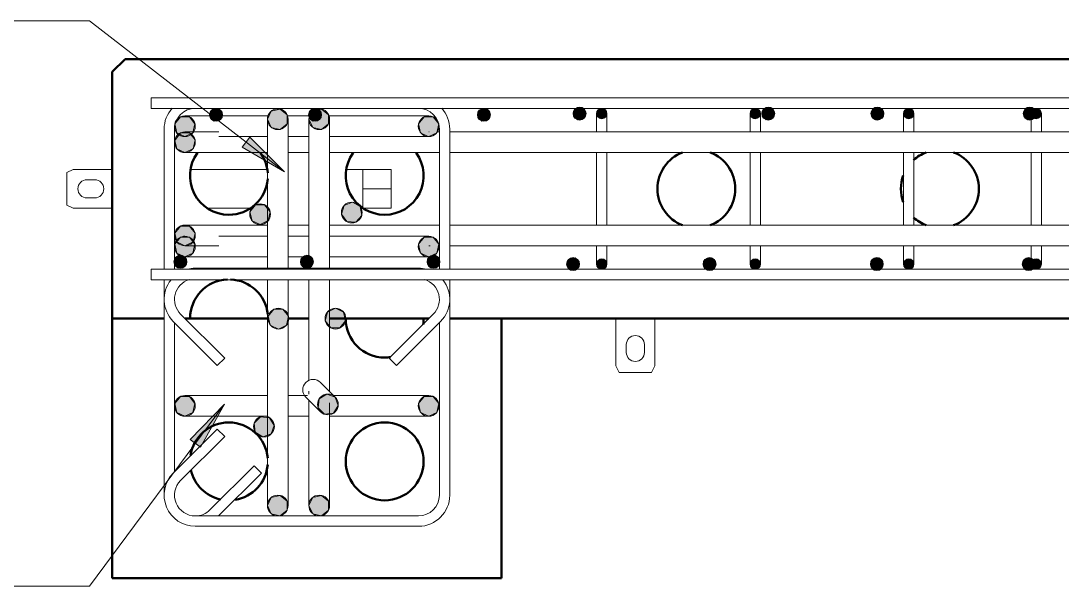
# Model space of a CAD drawing. Header units: millimetres. Extents: x 18954 to 39483, y -1618 to 21231.
# Drawn here: x 31190 to 31992, y 20058 to 20494 of the extents above; entities that cross this region are included whole.
import ezdxf

# ---------------------------------------------------------------- set-up
doc = ezdxf.new("R2010")
doc.units = ezdxf.units.MM
for name, color, linetype, lineweight in [('A-GENM', 13, 'Continuous', 18), ('A-WALL', 113, 'Continuous', 25), ('S-RBAR', 171, 'Continuous', 18), ('S-RBAR-IDEN', 171, 'Continuous', 9)]:
    doc.layers.add(name, color=color, linetype=linetype, lineweight=lineweight)

# ---------------------------------------------------------------- blocks, each defined once
blk = doc.blocks.new('RR spread anchor face based - RR-SA-0_7-110-2888042-Elevation Top 3')
at = {"layer": 'A-GENM'}
for p, q in [((-6075.8, 20264.57), (-6075.8, 20228.07)), ((-6045.8, 20228.07), (-6045.8, 20264.57)), ((-6067.8, 20238.57), (-6067.8, 20244.57)), ((-6053.8, 20244.57), (-6053.8, 20238.57)), ((-6075.8, 20228.07), (-6073.3, 20223.07)), ((-6073.3, 20223.07), (-6048.3, 20223.07)), ((-6048.3, 20223.07), (-6045.8, 20228.07))]:
    blk.add_line(p, q, dxfattribs=at)
for centre, start, end in [((-6060.8, 20244.57), 0, 180), ((-6060.8, 20238.57), 180, 0)]:
    blk.add_arc(centre, 7, start, end, dxfattribs=at)
blk = doc.blocks.new('RR spread anchor face based - RR-SA-2_5-250-1726823-Elevation Top 3')
at = {"layer": 'A-GENM'}
for p, q in [((-6493.8, 20379.57), (-6498.8, 20377.07)), ((-6498.8, 20377.07), (-6498.8, 20352.07)), ((-6463.8, 20379.57), (-6493.8, 20379.57)), ((-6344.77, 20379.57), (-6403.09, 20379.57)), ((-6270.8, 20379.57), (-6283.09, 20379.57)), ((-6270.8, 20379.57), (-6248.8, 20379.57)), ((-6270.8, 20364.57), (-6270.8, 20379.57)), ((-6270.8, 20364.6), (-6270.8, 20379.57)), ((-6248.8, 20379.57), (-6248.8, 20364.57)), ((-6483.3, 20371.57), (-6477.3, 20371.57)), ((-6270.8, 20349.97), (-6270.8, 20364.57)), ((-6248.8, 20364.57), (-6270.8, 20364.57)), ((-6270.8, 20349.97), (-6270.8, 20364.53)), ((-6248.8, 20364.57), (-6248.8, 20349.57)), ((-6498.8, 20352.07), (-6493.8, 20349.57)), ((-6477.3, 20357.57), (-6483.3, 20357.57)), ((-6493.8, 20349.57), (-6463.8, 20349.57)), ((-6390.02, 20349.57), (-6357.84, 20349.57)), ((-6248.8, 20349.57), (-6270.02, 20349.57))]:
    blk.add_line(p, q, dxfattribs=at)
for centre, start, end in [((-6483.3, 20364.57), 90, 270), ((-6477.3, 20364.57), 270, 90)]:
    blk.add_arc(centre, 7, start, end, dxfattribs=at)

msp = doc.modelspace()

# ---------------------------------------------------------------- hatches: boundary and pattern name
at = {"layer": 'S-RBAR'}
h = msp.add_hatch(color=256, dxfattribs=at)
edge = h.paths.add_edge_path()
edge.add_arc((31340.0031, 20421.5695), 5, 0, 360)
for points in [[(31338.45802, 20416.81422), (31344.04819, 20418.63057), (31344.04819, 20424.50842), (31338.45802, 20426.32478), (31335.0031, 20421.5695)], [(31389.28327, 20410.3806), (31394.71085, 20414.70896), (31394.71085, 20421.6511), (31389.28327, 20425.97945), (31382.51518, 20424.43468), (31379.5031, 20418.18003), (31382.51518, 20411.92538)], [(31414.71704, 20416.81422), (31420.30721, 20418.63057), (31420.30721, 20424.50842), (31414.71704, 20426.32478), (31411.26212, 20421.5695)], [(31421.2489, 20410.3806), (31426.67649, 20414.70896), (31426.67649, 20421.6511), (31421.2489, 20425.97945), (31414.48082, 20424.43468), (31411.46873, 20418.18003), (31414.48082, 20411.92538)], [(31544.76145, 20416.81422), (31550.35162, 20418.63057), (31550.35162, 20424.50842), (31544.76145, 20426.32478), (31541.30654, 20421.5695)], [(31618.45802, 20417.81422), (31624.04819, 20419.63057), (31624.04819, 20425.50842), (31618.45802, 20427.32478), (31615.0031, 20422.5695)], [(31635.86614, 20418.76527), (31640.33827, 20420.21836), (31640.33827, 20424.92064), (31635.86614, 20426.37372), (31633.1022, 20422.5695)], [(31754.09175, 20418.76527), (31758.56389, 20420.21836), (31758.56389, 20424.92064), (31754.09175, 20426.37372), (31751.32782, 20422.5695)], [(31763.81057, 20417.81422), (31769.40074, 20419.63057), (31769.40074, 20425.50842), (31763.81057, 20427.32478), (31760.35566, 20422.5695)], [(31847.94852, 20417.81422), (31853.53869, 20419.63057), (31853.53869, 20425.50842), (31847.94852, 20427.32478), (31844.4936, 20422.5695)], [(31872.31737, 20418.76527), (31876.78951, 20420.21836), (31876.78951, 20424.92064), (31872.31737, 20426.37372), (31869.55344, 20422.5695)], [(31965.19377, 20417.81422), (31970.78394, 20419.63057), (31970.78394, 20425.50842), (31965.19377, 20427.32478), (31961.73885, 20422.5695)], [(31970.54299, 20418.76527), (31975.01512, 20420.21836), (31975.01512, 20424.92064), (31970.54299, 20426.37372), (31967.77906, 20422.5695)], [(31315.96237, 20404.7502), (31322.21702, 20407.76229), (31323.76179, 20414.53037), (31319.43344, 20419.95796), (31312.4913, 20419.95796), (31308.16295, 20414.53037), (31309.70772, 20407.76229)], [(31503.78909, 20404.7502), (31510.04374, 20407.76229), (31511.58851, 20414.53037), (31507.26016, 20419.95796), (31500.31802, 20419.95796), (31495.98966, 20414.53037), (31497.53443, 20407.76229), (31503.36737, 20404.95329)], [(31316.0031, 20392.45099), (31322.25775, 20395.46307), (31323.80253, 20402.23116), (31319.47417, 20407.65874), (31312.53203, 20407.65874), (31308.28495, 20401.87508), (31309.74845, 20395.46307)], [(31373.99856, 20337.01169), (31380.23051, 20340.07047), (31381.72461, 20346.84992), (31377.35578, 20352.24498), (31370.41384, 20352.19305), (31366.1262, 20346.73325), (31367.72156, 20339.9769)], [(31447.58714, 20338.90224), (31452.23234, 20344.06125), (31451.09509, 20350.90961), (31445.03177, 20354.29035), (31438.60818, 20351.65771), (31436.66141, 20344.99413), (31440.65743, 20339.3174)], [(31316.0031, 20320.6695), (31322.25775, 20323.68158), (31323.80253, 20330.44967), (31319.47417, 20335.87725), (31312.53203, 20335.87725), (31308.20368, 20330.44967), (31309.74845, 20323.68158)], [(31315.96237, 20312.04446), (31322.21702, 20315.05654), (31323.76179, 20321.82462), (31319.43344, 20327.25221), (31312.4913, 20327.25221), (31308.16295, 20321.82462), (31309.70772, 20315.05654)], [(31503.78909, 20312.04446), (31510.04374, 20315.05654), (31511.58851, 20321.82462), (31507.26016, 20327.25221), (31500.31802, 20327.25221), (31495.98966, 20321.82462), (31497.53443, 20315.05654)], [(31314.04819, 20303.61518), (31317.5031, 20308.37047), (31314.04819, 20313.12575), (31308.45802, 20311.30939), (31308.45802, 20305.43154), (31309.21931, 20305.18418)], [(31411.54819, 20303.61518), (31415.0031, 20308.37047), (31411.54819, 20313.12575), (31405.95802, 20311.30939), (31405.95802, 20305.43154)], [(31509.04819, 20303.61518), (31512.5031, 20308.37047), (31509.04819, 20313.12575), (31503.45802, 20311.30939), (31503.45802, 20305.43154)], [(31616.54819, 20301.81422), (31620.0031, 20306.5695), (31616.54819, 20311.32478), (31610.95802, 20309.50842), (31610.95802, 20303.63057)], [(31721.67874, 20301.81422), (31725.13365, 20306.5695), (31721.67874, 20311.32478), (31716.08857, 20309.50842), (31716.08857, 20303.63057)], [(31850.55929, 20301.81422), (31854.0142, 20306.5695), (31850.55929, 20311.32478), (31844.96912, 20309.50842), (31844.96912, 20303.63057)], [(31967.56484, 20301.81422), (31971.01975, 20306.5695), (31967.56484, 20311.32478), (31961.97467, 20309.50842), (31961.97467, 20303.63057)], [(31635.86614, 20302.76527), (31640.33827, 20304.21836), (31640.33827, 20308.92064), (31635.86614, 20310.37372), (31633.1022, 20306.5695)], [(31754.09175, 20302.76527), (31758.56389, 20304.21836), (31758.56389, 20308.92064), (31754.09175, 20310.37372), (31751.32782, 20306.5695)], [(31872.31737, 20302.76527), (31876.78951, 20304.21836), (31876.78951, 20308.92064), (31872.31737, 20310.37372), (31869.55344, 20306.5695)], [(31970.54299, 20302.76527), (31975.01512, 20304.21836), (31975.01512, 20308.92064), (31970.54299, 20310.37372), (31967.77906, 20306.5695)], [(31388.03718, 20256.5695), (31394.29183, 20259.58158), (31395.8366, 20266.34967), (31391.50825, 20271.77725), (31384.56611, 20271.77725), (31380.23776, 20266.34967), (31381.78253, 20259.58158)], [(31428.49796, 20257.36175), (31435.44009, 20257.36175), (31439.76845, 20262.78933), (31438.22368, 20269.55742), (31431.96903, 20272.5695), (31425.71437, 20269.55742), (31424.1696, 20262.78933)], [(31315.96237, 20189.33871), (31322.21702, 20192.35079), (31323.76179, 20199.11888), (31319.43344, 20204.54646), (31312.4913, 20204.54646), (31308.16295, 20199.11888), (31309.70772, 20192.35079)], [(31423.49313, 20190.88617), (31430.39162, 20191.66345), (31434.08506, 20197.54152), (31431.79222, 20204.09409), (31425.23965, 20206.38694), (31419.36157, 20202.6935), (31418.58429, 20195.79501)], [(31503.78909, 20189.33871), (31510.04374, 20192.35079), (31511.58851, 20199.11888), (31507.26016, 20204.54646), (31500.31802, 20204.54646), (31495.98966, 20199.11888), (31497.53443, 20192.35079)], [(31376.00154, 20173.51395), (31382.55411, 20175.8068), (31384.84695, 20182.35937), (31381.15351, 20188.23745), (31374.25502, 20189.01472), (31369.34619, 20184.10588), (31370.12346, 20177.2074)], [(31389.28327, 20112.75862), (31394.71085, 20117.08697), (31394.71085, 20124.02911), (31389.28327, 20128.35747), (31382.51518, 20126.81269), (31379.5031, 20120.55804), (31382.51518, 20114.30339)], [(31421.2489, 20112.75862), (31426.67649, 20117.08697), (31426.67649, 20124.02911), (31421.2489, 20128.35747), (31414.48082, 20126.81269), (31411.46873, 20120.55804), (31414.48082, 20114.30339)]]:
    msp.add_hatch(color=256, dxfattribs=at).paths.add_polyline_path(points)
h = msp.add_hatch(color=256, dxfattribs=at)
edge = h.paths.add_edge_path()
edge.add_arc((31387.5031, 20418.18003), 8, 0, 360)
h = msp.add_hatch(color=256, dxfattribs=at)
edge = h.paths.add_edge_path()
edge.add_arc((31416.26212, 20421.5695), 5, 0, 360)
h = msp.add_hatch(color=256, dxfattribs=at)
edge = h.paths.add_edge_path()
edge.add_arc((31419.46873, 20418.18003), 8, 0, 360)
h = msp.add_hatch(color=256, dxfattribs=at)
edge = h.paths.add_edge_path()
edge.add_arc((31546.30654, 20421.5695), 5, 0, 360)
h = msp.add_hatch(color=256, dxfattribs=at)
edge = h.paths.add_edge_path()
edge.add_arc((31620.0031, 20422.5695), 5, 0, 360)
h = msp.add_hatch(color=256, dxfattribs=at)
edge = h.paths.add_edge_path()
edge.add_arc((31637.1022, 20422.5695), 4, 0, 360)
h = msp.add_hatch(color=256, dxfattribs=at)
edge = h.paths.add_edge_path()
edge.add_arc((31755.32782, 20422.5695), 4, 0, 360)
h = msp.add_hatch(color=256, dxfattribs=at)
edge = h.paths.add_edge_path()
edge.add_arc((31765.35566, 20422.5695), 5, 0, 360)
h = msp.add_hatch(color=256, dxfattribs=at)
edge = h.paths.add_edge_path()
edge.add_arc((31849.4936, 20422.5695), 5, 0, 360)
h = msp.add_hatch(color=256, dxfattribs=at)
edge = h.paths.add_edge_path()
edge.add_arc((31873.55344, 20422.5695), 4, 0, 360)
h = msp.add_hatch(color=256, dxfattribs=at)
edge = h.paths.add_edge_path()
edge.add_arc((31966.73885, 20422.5695), 5, 0, 360)
h = msp.add_hatch(color=256, dxfattribs=at)
edge = h.paths.add_edge_path()
edge.add_arc((31971.77906, 20422.5695), 4, 0, 360)
h = msp.add_hatch(color=256, dxfattribs=at)
edge = h.paths.add_edge_path()
edge.add_arc((31315.96237, 20412.7502), 8, 0, 360)
h = msp.add_hatch(color=256, dxfattribs=at)
edge = h.paths.add_edge_path()
edge.add_arc((31503.78909, 20412.7502), 8, 0, 360)
h = msp.add_hatch(color=256, dxfattribs=at)
edge = h.paths.add_edge_path()
edge.add_arc((31316.0031, 20400.45099), 8, 0, 360)
h = msp.add_hatch(color=256, dxfattribs=at)
edge = h.paths.add_edge_path()
edge.add_arc((31373.93872, 20345.01147), 8, 0, 360)
h = msp.add_hatch(color=256, dxfattribs=at)
edge = h.paths.add_edge_path()
edge.add_arc((31444.55334, 20346.30467), 8, 0, 360)
h = msp.add_hatch(color=256, dxfattribs=at)
edge = h.paths.add_edge_path()
edge.add_arc((31316.0031, 20328.6695), 8, 0, 360)
h = msp.add_hatch(color=256, dxfattribs=at)
edge = h.paths.add_edge_path()
edge.add_arc((31315.96237, 20320.04446), 8, 0, 360)
h = msp.add_hatch(color=256, dxfattribs=at)
edge = h.paths.add_edge_path()
edge.add_arc((31503.78909, 20320.04446), 8, 0, 360)
h = msp.add_hatch(color=256, dxfattribs=at)
edge = h.paths.add_edge_path()
edge.add_arc((31312.5031, 20308.37047), 5, 0, 360)
h = msp.add_hatch(color=256, dxfattribs=at)
edge = h.paths.add_edge_path()
edge.add_arc((31410.0031, 20308.37047), 5, 0, 360)
h = msp.add_hatch(color=256, dxfattribs=at)
edge = h.paths.add_edge_path()
edge.add_arc((31507.5031, 20308.37047), 5, 0, 360)
h = msp.add_hatch(color=256, dxfattribs=at)
edge = h.paths.add_edge_path()
edge.add_arc((31615.0031, 20306.5695), 5, 0, 360)
h = msp.add_hatch(color=256, dxfattribs=at)
edge = h.paths.add_edge_path()
edge.add_arc((31720.13365, 20306.5695), 5, 0, 360)
h = msp.add_hatch(color=256, dxfattribs=at)
edge = h.paths.add_edge_path()
edge.add_arc((31849.0142, 20306.5695), 5, 0, 360)
h = msp.add_hatch(color=256, dxfattribs=at)
edge = h.paths.add_edge_path()
edge.add_arc((31966.01975, 20306.5695), 5, 0, 360)
h = msp.add_hatch(color=256, dxfattribs=at)
edge = h.paths.add_edge_path()
edge.add_arc((31637.1022, 20306.5695), 4, 0, 360)
h = msp.add_hatch(color=256, dxfattribs=at)
edge = h.paths.add_edge_path()
edge.add_arc((31755.32782, 20306.5695), 4, 0, 360)
h = msp.add_hatch(color=256, dxfattribs=at)
edge = h.paths.add_edge_path()
edge.add_arc((31873.55344, 20306.5695), 4, 0, 360)
h = msp.add_hatch(color=256, dxfattribs=at)
edge = h.paths.add_edge_path()
edge.add_arc((31971.77906, 20306.5695), 4, 0, 360)
h = msp.add_hatch(color=256, dxfattribs=at)
edge = h.paths.add_edge_path()
edge.add_arc((31388.03718, 20264.5695), 8, 0, 360)
h = msp.add_hatch(color=256, dxfattribs=at)
edge = h.paths.add_edge_path()
edge.add_arc((31431.96903, 20264.5695), 8, 0, 360)
h = msp.add_hatch(color=256, dxfattribs=at)
edge = h.paths.add_edge_path()
edge.add_arc((31315.96237, 20197.33871), 8, 0, 360)
h = msp.add_hatch(color=256, dxfattribs=at)
edge = h.paths.add_edge_path()
edge.add_arc((31426.13536, 20198.43724), 8, 0, 360)
h = msp.add_hatch(color=256, dxfattribs=at)
edge = h.paths.add_edge_path()
edge.add_arc((31503.78909, 20197.33871), 8, 0, 360)
h = msp.add_hatch(color=256, dxfattribs=at)
edge = h.paths.add_edge_path()
edge.add_arc((31376.89726, 20181.46365), 8, 0, 360)
h = msp.add_hatch(color=256, dxfattribs=at)
edge = h.paths.add_edge_path()
edge.add_arc((31387.5031, 20120.55804), 8, 0, 360)
h = msp.add_hatch(color=256, dxfattribs=at)
edge = h.paths.add_edge_path()
edge.add_arc((31419.46873, 20120.55804), 8, 0, 360)
at = {"layer": 'S-RBAR-IDEN'}
for points in [[(31392.73544, 20377.59371), (31366.11912, 20404.4674), (31360.07063, 20396.6629)], [(31346.4282, 20198.62249), (31320.13422, 20171.43333), (31328.06724, 20165.55439)]]:
    msp.add_hatch(color=256, dxfattribs=at).paths.add_polyline_path(points)

# ---------------------------------------------------------------- linework, layer by layer
at = {"layer": 'A-WALL', "lineweight": 50}
for p, q in [((31270.00568, 20464.5695), (31260.0031, 20454.56692)), ((32725.00052, 20464.5695), (31270.00568, 20464.5695)), ((31260.0031, 20454.56692), (31260.0031, 20064.5695)), ((31260.0031, 20264.5695), (31300.0031, 20264.5695)), ((31379.5031, 20264.5695), (31316.17665, 20264.5695)), ((31395.5031, 20264.5695), (31411.46873, 20264.5695)), ((31503.82955, 20264.5695), (31427.46873, 20264.5695)), ((32235.0031, 20264.5695), (31520.0031, 20264.5695)), ((31560.0031, 20064.5695), (31560.0031, 20264.5695)), ((31260.0031, 20064.5695), (31560.0031, 20064.5695))]:
    msp.add_line(p, q, dxfattribs=at)
for centre, start, end in [((31349.8781, 20374.5695), 144, 270), ((31349.8781, 20374.5695), 4.59713905, 36), ((31469.8781, 20374.5695), 144, 270), ((31469.8781, 20374.5695), 270, 36), ((31710.0031, 20364.5695), 110.74656679, 249.33160681), ((31710.0031, 20364.5695), 290.66839319, 69.25343321), ((31897.5656, 20364.5695), 110.74656679, 132.45099101), ((31897.5656, 20364.5695), 290.66839319, 69.25343321), ((31349.8781, 20374.5695), 270, 355.40286095), ((31897.5656, 20364.5695), 159.80540818, 200.19459182), ((31897.5656, 20364.5695), 227.54900899, 249.33160681), ((31350.0031, 20264.757), 92.29856952, 180), ((31350.0031, 20264.757), 6.12951873, 87.70143048), ((31350.0031, 20264.757), 180, 180.35810095), ((31469.8781, 20264.5695), 180, 270), ((31469.8781, 20264.5695), 351.20903365, 0), ((31469.8781, 20264.5695), 270, 278.79096635), ((31349.8781, 20154.5695), 90, 171.19604572), ((31349.8781, 20154.5695), 4.59713905, 90), ((31469.8781, 20154.5695), 90, 270), ((31469.8781, 20154.5695), 270, 90), ((31349.8781, 20154.5695), 279.38071429, 355.40286095), ((31349.8781, 20154.5695), 192.56716894, 257.85187174)]:
    msp.add_arc(centre, 30, start, end, dxfattribs=at)
at = {"layer": 'S-RBAR'}
for p, q in [((31290.0031, 20434.5695), (32705.0031, 20434.5695)), ((31290.0031, 20426.5695), (31290.0031, 20434.5695)), ((31290.0031, 20426.5695), (32705.0031, 20426.5695)), ((31338.45802, 20426.32478), (31335.0031, 20421.5695)), ((31344.04819, 20424.50842), (31338.45802, 20426.32478)), ((31344.04819, 20418.63057), (31344.04819, 20424.50842)), ((31382.51518, 20424.43468), (31379.5031, 20418.18003)), ((31389.28327, 20425.97945), (31382.51518, 20424.43468)), ((31394.71085, 20421.6511), (31389.28327, 20425.97945)), ((31414.71704, 20426.32478), (31411.26212, 20421.5695)), ((31414.48082, 20424.43468), (31411.46873, 20418.18003)), ((31421.2489, 20425.97945), (31414.48082, 20424.43468)), ((31420.30721, 20424.50842), (31414.71704, 20426.32478)), ((31420.30721, 20418.63057), (31420.30721, 20424.50842)), ((31426.67649, 20421.6511), (31421.2489, 20425.97945)), ((31544.76145, 20426.32478), (31541.30654, 20421.5695)), ((31550.35162, 20424.50842), (31544.76145, 20426.32478)), ((31550.35162, 20418.63057), (31550.35162, 20424.50842)), ((31618.45802, 20427.32478), (31615.0031, 20422.5695)), ((31624.04819, 20425.50842), (31618.45802, 20427.32478)), ((31624.04819, 20419.63057), (31624.04819, 20425.50842)), ((31635.86614, 20426.37372), (31633.1022, 20422.5695)), ((31640.33827, 20424.92064), (31635.86614, 20426.37372)), ((31640.33827, 20420.21836), (31640.33827, 20424.92064)), ((31754.09175, 20426.37372), (31751.32782, 20422.5695)), ((31758.56389, 20424.92064), (31754.09175, 20426.37372)), ((31758.56389, 20420.21836), (31758.56389, 20424.92064)), ((31763.81057, 20427.32478), (31760.35566, 20422.5695)), ((31769.40074, 20425.50842), (31763.81057, 20427.32478)), ((31769.40074, 20419.63057), (31769.40074, 20425.50842)), ((31847.94852, 20427.32478), (31844.4936, 20422.5695)), ((31853.53869, 20425.50842), (31847.94852, 20427.32478)), ((31853.53869, 20419.63057), (31853.53869, 20425.50842)), ((31872.31737, 20426.37372), (31869.55344, 20422.5695)), ((31876.78951, 20424.92064), (31872.31737, 20426.37372)), ((31876.78951, 20420.21836), (31876.78951, 20424.92064)), ((31965.19377, 20427.32478), (31961.73885, 20422.5695)), ((31970.78394, 20425.50842), (31965.19377, 20427.32478)), ((31970.54299, 20426.37372), (31967.77906, 20422.5695)), ((31975.01512, 20424.92064), (31970.54299, 20426.37372)), ((31970.78394, 20419.63057), (31970.78394, 20425.50842)), ((31975.01512, 20420.21836), (31975.01512, 20424.92064)), ((31312.4913, 20419.95796), (31308.16295, 20414.53037)), ((31319.43344, 20419.95796), (31312.4913, 20419.95796)), ((31315.96237, 20420.7502), (31355.96237, 20420.7502)), ((31323.76179, 20414.53037), (31319.43344, 20419.95796)), ((31335.0031, 20421.5695), (31338.45802, 20416.81422)), ((31338.45802, 20416.81422), (31344.04819, 20418.63057)), ((31355.96237, 20420.7502), (31379.98265, 20420.7502)), ((31379.5031, 20418.18003), (31379.5031, 20378.18003)), ((31379.5031, 20418.18003), (31382.51518, 20411.92538)), ((31394.71085, 20414.70896), (31394.71085, 20421.6511)), ((31395.02356, 20420.7502), (31411.94828, 20420.7502)), ((31395.5031, 20418.18003), (31395.5031, 20378.18003)), ((31411.26212, 20421.5695), (31414.71704, 20416.81422)), ((31411.46873, 20418.18003), (31411.46873, 20378.18003)), ((31411.46873, 20418.18003), (31414.48082, 20411.92538)), ((31414.71704, 20416.81422), (31420.30721, 20418.63057)), ((31426.67649, 20414.70896), (31426.67649, 20421.6511)), ((31426.98919, 20420.7502), (31463.78909, 20420.7502)), ((31427.46873, 20418.18003), (31427.46873, 20378.18003)), ((31463.78909, 20420.7502), (31503.78909, 20420.7502)), ((31500.31802, 20419.95796), (31495.98966, 20414.53037)), ((31507.26016, 20419.95796), (31500.31802, 20419.95796)), ((31511.58851, 20414.53037), (31507.26016, 20419.95796)), ((31541.30654, 20421.5695), (31544.76145, 20416.81422)), ((31544.76145, 20416.81422), (31550.35162, 20418.63057)), ((31615.0031, 20422.5695), (31618.45802, 20417.81422)), ((31618.45802, 20417.81422), (31624.04819, 20419.63057)), ((31633.1022, 20422.5695), (31633.1022, 20408.6386)), ((31633.1022, 20422.5695), (31635.86614, 20418.76527)), ((31635.86614, 20418.76527), (31640.33827, 20420.21836)), ((31641.1022, 20422.5695), (31641.1022, 20408.6386)), ((31751.32782, 20422.5695), (31751.32782, 20408.6386)), ((31751.32782, 20422.5695), (31754.09175, 20418.76527)), ((31754.09175, 20418.76527), (31758.56389, 20420.21836)), ((31759.32782, 20422.5695), (31759.32782, 20408.6386)), ((31760.35566, 20422.5695), (31763.81057, 20417.81422)), ((31763.81057, 20417.81422), (31769.40074, 20419.63057)), ((31844.4936, 20422.5695), (31847.94852, 20417.81422)), ((31847.94852, 20417.81422), (31853.53869, 20419.63057)), ((31869.55344, 20422.5695), (31869.55344, 20408.6386)), ((31869.55344, 20422.5695), (31872.31737, 20418.76527)), ((31872.31737, 20418.76527), (31876.78951, 20420.21836)), ((31877.55344, 20422.5695), (31877.55344, 20408.6386)), ((31961.73885, 20422.5695), (31965.19377, 20417.81422)), ((31965.19377, 20417.81422), (31970.78394, 20419.63057)), ((31967.77906, 20422.5695), (31967.77906, 20408.6386)), ((31967.77906, 20422.5695), (31970.54299, 20418.76527)), ((31970.54299, 20418.76527), (31975.01512, 20420.21836)), ((31975.77906, 20422.5695), (31975.77906, 20408.6386)), ((31300.0031, 20302.5695), (31300.0031, 20410.5695)), ((31308.0031, 20302.5695), (31308.0031, 20410.5695)), ((31308.16295, 20414.53037), (31309.70772, 20407.76229)), ((31312.53203, 20407.65874), (31308.28495, 20401.87508)), ((31309.70772, 20407.76229), (31315.96237, 20404.7502)), ((31319.47417, 20407.65874), (31312.53203, 20407.65874)), ((31315.96237, 20404.7502), (31322.21702, 20407.76229)), ((31316.0031, 20408.45099), (31342.06281, 20408.45099)), ((31323.80253, 20402.23116), (31319.47417, 20407.65874)), ((31322.21702, 20407.76229), (31323.76179, 20414.53037)), ((31382.51518, 20411.92538), (31389.28327, 20410.3806)), ((31389.28327, 20410.3806), (31394.71085, 20414.70896)), ((31414.48082, 20411.92538), (31421.2489, 20410.3806)), ((31421.2489, 20410.3806), (31426.67649, 20414.70896)), ((31495.98966, 20414.53037), (31497.53443, 20407.76229)), ((31497.53443, 20407.76229), (31503.36737, 20404.95329)), ((31503.78909, 20408.45099), (31504.2763, 20408.45099)), ((31503.78909, 20404.7502), (31510.04374, 20407.76229)), ((31510.04374, 20407.76229), (31511.58851, 20414.53037)), ((31510.4877, 20408.45099), (31512.0031, 20408.45099)), ((31512.0031, 20410.5695), (31512.0031, 20302.5695)), ((31520.0031, 20410.5695), (31520.0031, 20302.5695)), ((31520.0031, 20408.45099), (32285.0031, 20408.45099)), ((31308.28495, 20401.87508), (31309.74845, 20395.46307)), ((31322.25775, 20395.46307), (31323.80253, 20402.23116)), ((31342.01341, 20404.7502), (31355.96237, 20404.7502)), ((31355.96237, 20404.7502), (31379.5031, 20404.7502)), ((31395.5031, 20404.7502), (31411.46873, 20404.7502)), ((31427.46873, 20404.7502), (31463.78909, 20404.7502)), ((31463.78909, 20404.7502), (31503.78909, 20404.7502)), ((31503.36737, 20404.95329), (31503.78909, 20404.7502)), ((31309.74845, 20395.46307), (31316.0031, 20392.45099)), ((31316.0031, 20392.45099), (31322.25775, 20395.46307)), ((31316.0031, 20392.45099), (31371.5031, 20392.45099)), ((31371.5031, 20392.45099), (31379.5031, 20392.45099)), ((31395.5031, 20392.45099), (31411.46873, 20392.45099)), ((31427.46873, 20392.45099), (31512.0031, 20392.45099)), ((31520.0031, 20392.45099), (32285.0031, 20392.45099)), ((31633.1022, 20392.49168), (31633.1022, 20386.5695)), ((31641.1022, 20392.49168), (31641.1022, 20386.5695)), ((31751.32782, 20392.49168), (31751.32782, 20386.5695)), ((31759.32782, 20392.49168), (31759.32782, 20386.5695)), ((31869.55344, 20392.49168), (31869.55344, 20386.5695)), ((31877.55344, 20392.49168), (31877.55344, 20386.5695)), ((31967.77906, 20392.49168), (31967.77906, 20386.5695)), ((31975.77906, 20392.49168), (31975.77906, 20386.5695)), ((31633.1022, 20386.5695), (31633.1022, 20342.5695)), ((31641.1022, 20386.5695), (31641.1022, 20342.5695)), ((31751.32782, 20386.5695), (31751.32782, 20342.5695)), ((31759.32782, 20386.5695), (31759.32782, 20342.5695)), ((31869.55344, 20386.5695), (31869.55344, 20342.5695)), ((31877.55344, 20386.5695), (31877.55344, 20342.5695)), ((31967.77906, 20386.5695), (31967.77906, 20342.5695)), ((31975.77906, 20386.5695), (31975.77906, 20342.5695)), ((31379.5031, 20378.18003), (31379.5031, 20303.37047)), ((31395.5031, 20378.18003), (31395.5031, 20303.37047)), ((31411.46873, 20378.18003), (31411.46873, 20303.37047)), ((31427.46873, 20378.18003), (31427.46873, 20303.37047)), ((31370.41384, 20352.19305), (31366.1262, 20346.73325)), ((31377.35578, 20352.24498), (31370.41384, 20352.19305)), ((31381.72461, 20346.84992), (31377.35578, 20352.24498)), ((31438.60818, 20351.65771), (31436.66141, 20344.99413)), ((31445.03177, 20354.29035), (31438.60818, 20351.65771)), ((31451.09509, 20350.90961), (31445.03177, 20354.29035)), ((31366.1262, 20346.73325), (31367.72156, 20339.9769)), ((31380.23051, 20340.07047), (31381.72461, 20346.84992)), ((31436.66141, 20344.99413), (31440.65743, 20339.3174)), ((31447.58714, 20338.90224), (31452.23234, 20344.06125)), ((31452.23234, 20344.06125), (31451.09509, 20350.90961)), ((31312.53203, 20335.87725), (31308.20368, 20330.44967)), ((31319.47417, 20335.87725), (31312.53203, 20335.87725)), ((31316.0031, 20336.6695), (31371.5031, 20336.6695)), ((31323.80253, 20330.44967), (31319.47417, 20335.87725)), ((31367.72156, 20339.9769), (31373.99856, 20337.01169)), ((31371.5031, 20336.6695), (31379.5031, 20336.6695)), ((31373.99856, 20337.01169), (31380.23051, 20340.07047)), ((31395.5031, 20336.6695), (31411.46873, 20336.6695)), ((31427.46873, 20336.6695), (31512.0031, 20336.6695)), ((31440.65743, 20339.3174), (31447.58714, 20338.90224)), ((31520.0031, 20336.6695), (32285.0031, 20336.6695)), ((31633.1022, 20342.5695), (31633.1022, 20336.62886)), ((31641.1022, 20342.5695), (31641.1022, 20336.62886)), ((31751.32782, 20342.5695), (31751.32782, 20336.62886)), ((31759.32782, 20342.5695), (31759.32782, 20336.62886)), ((31869.55344, 20342.5695), (31869.55344, 20336.62886)), ((31877.55344, 20342.5695), (31877.55344, 20336.62886)), ((31967.77906, 20342.5695), (31967.77906, 20336.62886)), ((31975.77906, 20342.5695), (31975.77906, 20336.62886)), ((31312.4913, 20327.25221), (31308.16295, 20321.82462)), ((31308.20368, 20330.44967), (31309.74845, 20323.68158)), ((31319.43344, 20327.25221), (31312.4913, 20327.25221)), ((31323.76179, 20321.82462), (31319.43344, 20327.25221)), ((31322.25775, 20323.68158), (31323.80253, 20330.44967)), ((31342.01341, 20328.04446), (31355.96237, 20328.04446)), ((31355.96237, 20328.04446), (31379.5031, 20328.04446)), ((31395.5031, 20328.04446), (31411.46873, 20328.04446)), ((31427.46873, 20328.04446), (31463.78909, 20328.04446)), ((31463.78909, 20328.04446), (31503.78909, 20328.04446)), ((31500.31802, 20327.25221), (31495.98966, 20321.82462)), ((31507.26016, 20327.25221), (31500.31802, 20327.25221)), ((31511.58851, 20321.82462), (31507.26016, 20327.25221)), ((31308.16295, 20321.82462), (31309.70772, 20315.05654)), ((31309.74845, 20323.68158), (31316.0031, 20320.6695)), ((31316.0031, 20320.6695), (31322.25775, 20323.68158)), ((31316.0031, 20320.6695), (31342.06281, 20320.6695)), ((31322.21702, 20315.05654), (31323.76179, 20321.82462)), ((31495.98966, 20321.82462), (31497.53443, 20315.05654)), ((31503.78909, 20320.6695), (31504.92459, 20320.6695)), ((31510.04374, 20315.05654), (31511.58851, 20321.82462)), ((31511.7068, 20320.6695), (31512.0031, 20320.6695)), ((31520.0031, 20320.6695), (32285.0031, 20320.6695)), ((31633.1022, 20320.48192), (31633.1022, 20306.5695)), ((31641.1022, 20320.48192), (31641.1022, 20306.5695)), ((31751.32782, 20320.48192), (31751.32782, 20306.5695)), ((31759.32782, 20320.48192), (31759.32782, 20306.5695)), ((31869.55344, 20320.48192), (31869.55344, 20306.5695)), ((31877.55344, 20320.48192), (31877.55344, 20306.5695)), ((31967.77906, 20320.48192), (31967.77906, 20306.5695)), ((31975.77906, 20320.48192), (31975.77906, 20306.5695)), ((31314.04819, 20313.12575), (31308.45802, 20311.30939)), ((31308.45802, 20311.30939), (31308.45802, 20305.43154)), ((31309.70772, 20315.05654), (31315.96237, 20312.04446)), ((31317.5031, 20308.37047), (31314.04819, 20313.12575)), ((31315.96237, 20312.04446), (31322.21702, 20315.05654)), ((31315.96237, 20312.04446), (31355.96237, 20312.04446)), ((31355.96237, 20312.04446), (31379.5031, 20312.04446)), ((31395.5031, 20312.04446), (31411.46873, 20312.04446)), ((31411.54819, 20313.12575), (31405.95802, 20311.30939)), ((31405.95802, 20311.30939), (31405.95802, 20305.43154)), ((31415.0031, 20308.37047), (31411.54819, 20313.12575)), ((31427.46873, 20312.04446), (31463.78909, 20312.04446)), ((31463.78909, 20312.04446), (31503.78909, 20312.04446)), ((31497.53443, 20315.05654), (31503.78909, 20312.04446)), ((31509.04819, 20313.12575), (31503.45802, 20311.30939)), ((31503.45802, 20311.30939), (31503.45802, 20305.43154)), ((31503.78909, 20312.04446), (31510.04374, 20315.05654)), ((31512.5031, 20308.37047), (31509.04819, 20313.12575)), ((31616.54819, 20311.32478), (31610.95802, 20309.50842)), ((31620.0031, 20306.5695), (31616.54819, 20311.32478)), ((31721.67874, 20311.32478), (31716.08857, 20309.50842)), ((31725.13365, 20306.5695), (31721.67874, 20311.32478)), ((31850.55929, 20311.32478), (31844.96912, 20309.50842)), ((31854.0142, 20306.5695), (31850.55929, 20311.32478)), ((31967.56484, 20311.32478), (31961.97467, 20309.50842)), ((31971.01975, 20306.5695), (31967.56484, 20311.32478)), ((31308.45802, 20305.43154), (31309.21931, 20305.18418)), ((31309.21931, 20305.18418), (31314.04819, 20303.61518)), ((31314.04819, 20303.61518), (31317.5031, 20308.37047)), ((31324.0031, 20303.37047), (31496.0031, 20303.37047)), ((31405.95802, 20305.43154), (31411.54819, 20303.61518)), ((31411.54819, 20303.61518), (31415.0031, 20308.37047)), ((31503.45802, 20305.43154), (31509.04819, 20303.61518)), ((31509.04819, 20303.61518), (31512.5031, 20308.37047)), ((31610.95802, 20309.50842), (31610.95802, 20303.63057)), ((31610.95802, 20303.63057), (31616.54819, 20301.81422)), ((31616.54819, 20301.81422), (31620.0031, 20306.5695)), ((31635.86614, 20310.37372), (31633.1022, 20306.5695)), ((31633.1022, 20306.5695), (31635.86614, 20302.76527)), ((31640.33827, 20308.92064), (31635.86614, 20310.37372)), ((31635.86614, 20302.76527), (31640.33827, 20304.21836)), ((31640.33827, 20304.21836), (31640.33827, 20308.92064)), ((31716.08857, 20309.50842), (31716.08857, 20303.63057)), ((31716.08857, 20303.63057), (31721.67874, 20301.81422)), ((31721.67874, 20301.81422), (31725.13365, 20306.5695)), ((31754.09175, 20310.37372), (31751.32782, 20306.5695)), ((31751.32782, 20306.5695), (31754.09175, 20302.76527)), ((31758.56389, 20308.92064), (31754.09175, 20310.37372)), ((31754.09175, 20302.76527), (31758.56389, 20304.21836)), ((31758.56389, 20304.21836), (31758.56389, 20308.92064)), ((31844.96912, 20309.50842), (31844.96912, 20303.63057)), ((31844.96912, 20303.63057), (31850.55929, 20301.81422)), ((31850.55929, 20301.81422), (31854.0142, 20306.5695)), ((31872.31737, 20310.37372), (31869.55344, 20306.5695)), ((31869.55344, 20306.5695), (31872.31737, 20302.76527)), ((31876.78951, 20308.92064), (31872.31737, 20310.37372)), ((31872.31737, 20302.76527), (31876.78951, 20304.21836)), ((31876.78951, 20304.21836), (31876.78951, 20308.92064)), ((31961.97467, 20309.50842), (31961.97467, 20303.63057)), ((31961.97467, 20303.63057), (31967.56484, 20301.81422)), ((31967.56484, 20301.81422), (31971.01975, 20306.5695)), ((31970.54299, 20310.37372), (31967.77906, 20306.5695)), ((31967.77906, 20306.5695), (31970.54299, 20302.76527)), ((31975.01512, 20308.92064), (31970.54299, 20310.37372)), ((31970.54299, 20302.76527), (31975.01512, 20304.21836)), ((31975.01512, 20304.21836), (31975.01512, 20308.92064)), ((31290.0031, 20302.5695), (32665.0031, 20302.5695)), ((31290.0031, 20294.5695), (31290.0031, 20302.5695)), ((31290.0031, 20294.5695), (32665.0031, 20294.5695)), ((31300.0031, 20128.5695), (31300.0031, 20294.33237)), ((31379.5031, 20294.5695), (31379.5031, 20160.55804)), ((31395.5031, 20294.5695), (31395.5031, 20160.55804)), ((31411.46873, 20294.5695), (31411.46873, 20216.99716)), ((31427.46873, 20294.5695), (31427.46873, 20208.41757)), ((31520.0031, 20294.33237), (31520.0031, 20128.5695)), ((31384.56611, 20271.77725), (31380.23776, 20266.34967)), ((31391.50825, 20271.77725), (31384.56611, 20271.77725)), ((31395.8366, 20266.34967), (31391.50825, 20271.77725)), ((31431.96903, 20272.5695), (31425.71437, 20269.55742)), ((31438.22368, 20269.55742), (31431.96903, 20272.5695)), ((31346.63052, 20234.11563), (31312.68939, 20268.05676)), ((31380.23776, 20266.34967), (31381.78253, 20259.58158)), ((31394.29183, 20259.58158), (31395.8366, 20266.34967)), ((31425.71437, 20269.55742), (31424.1696, 20262.78933)), ((31439.76845, 20262.78933), (31438.22368, 20269.55742)), ((31507.31681, 20268.05676), (31473.37569, 20234.11563)), ((31340.97367, 20228.45878), (31307.03254, 20262.3999)), ((31308.0031, 20146.51062), (31308.0031, 20261.42934)), ((31381.78253, 20259.58158), (31388.03718, 20256.5695)), ((31388.03718, 20256.5695), (31394.29183, 20259.58158)), ((31424.1696, 20262.78933), (31428.49796, 20257.36175)), ((31428.49796, 20257.36175), (31435.44009, 20257.36175)), ((31435.44009, 20257.36175), (31439.76845, 20262.78933)), ((31512.97367, 20262.3999), (31479.03254, 20228.45878)), ((31512.0031, 20261.42934), (31512.0031, 20128.5695)), ((31346.63052, 20234.11563), (31340.97367, 20228.45878)), ((31473.37569, 20234.11563), (31479.03254, 20228.45878)), ((31420.828, 20215.05831), (31420.44316, 20215.44315)), ((31420.828, 20215.05831), (31431.79222, 20204.09409)), ((31411.46873, 20208.55682), (31411.46873, 20206.4292)), ((31312.4913, 20204.54646), (31308.16295, 20199.11888)), ((31308.16295, 20199.11888), (31309.70772, 20192.35079)), ((31319.43344, 20204.54646), (31312.4913, 20204.54646)), ((31315.96237, 20205.33871), (31355.96237, 20205.33871)), ((31323.76179, 20199.11888), (31319.43344, 20204.54646)), ((31322.21702, 20192.35079), (31323.76179, 20199.11888)), ((31355.96237, 20205.33871), (31379.5031, 20205.33871)), ((31395.5031, 20205.33871), (31410.3595, 20205.33871)), ((31409.51429, 20203.7446), (31409.12945, 20204.12944)), ((31409.51429, 20203.7446), (31420.47851, 20192.78038)), ((31411.46873, 20201.79016), (31411.46873, 20160.55804)), ((31419.36157, 20202.6935), (31418.58429, 20195.79501)), ((31425.23965, 20206.38694), (31419.36157, 20202.6935)), ((31431.79222, 20204.09409), (31425.23965, 20206.38694)), ((31427.46873, 20199.77061), (31427.46873, 20160.55804)), ((31430.5476, 20205.33871), (31463.78909, 20205.33871)), ((31434.08506, 20197.54152), (31431.79222, 20204.09409)), ((31463.78909, 20205.33871), (31503.78909, 20205.33871)), ((31500.31802, 20204.54646), (31495.98966, 20199.11888)), ((31495.98966, 20199.11888), (31497.53443, 20192.35079)), ((31507.26016, 20204.54646), (31500.31802, 20204.54646)), ((31511.58851, 20199.11888), (31507.26016, 20204.54646)), ((31510.04374, 20192.35079), (31511.58851, 20199.11888)), ((31309.70772, 20192.35079), (31315.96237, 20189.33871)), ((31315.96237, 20189.33871), (31322.21702, 20192.35079)), ((31418.58429, 20195.79501), (31423.49313, 20190.88617)), ((31423.49313, 20190.88617), (31430.39162, 20191.66345)), ((31430.39162, 20191.66345), (31434.08506, 20197.54152)), ((31497.53443, 20192.35079), (31503.78909, 20189.33871)), ((31503.78909, 20189.33871), (31510.04374, 20192.35079)), ((31315.96237, 20189.33871), (31355.96237, 20189.33871)), ((31355.96237, 20189.33871), (31379.5031, 20189.33871)), ((31374.25502, 20189.01472), (31369.34619, 20184.10588)), ((31369.34619, 20184.10588), (31370.12346, 20177.2074)), ((31381.15351, 20188.23745), (31374.25502, 20189.01472)), ((31384.84695, 20182.35937), (31381.15351, 20188.23745)), ((31395.5031, 20189.33871), (31411.46873, 20189.33871)), ((31427.46873, 20189.33871), (31463.78909, 20189.33871)), ((31463.78909, 20189.33871), (31503.78909, 20189.33871)), ((31307.03254, 20145.54006), (31340.97367, 20179.48119)), ((31346.63052, 20173.82433), (31340.97367, 20179.48119)), ((31370.12346, 20177.2074), (31376.00154, 20173.51395)), ((31376.00154, 20173.51395), (31382.55411, 20175.8068)), ((31382.55411, 20175.8068), (31384.84695, 20182.35937)), ((31312.68939, 20139.88321), (31346.63052, 20173.82433)), ((31379.5031, 20160.55804), (31379.5031, 20120.55804)), ((31395.5031, 20160.55804), (31395.5031, 20120.55804)), ((31411.46873, 20160.55804), (31411.46873, 20120.55804)), ((31427.46873, 20160.55804), (31427.46873, 20120.55804)), ((31369.25794, 20151.19691), (31335.31681, 20117.25579)), ((31369.25794, 20151.19691), (31374.91479, 20145.54006)), ((31374.91479, 20145.54006), (31341.94423, 20112.5695)), ((31382.51518, 20126.81269), (31379.5031, 20120.55804)), ((31389.28327, 20128.35747), (31382.51518, 20126.81269)), ((31394.71085, 20124.02911), (31389.28327, 20128.35747)), ((31414.48082, 20126.81269), (31411.46873, 20120.55804)), ((31421.2489, 20128.35747), (31414.48082, 20126.81269)), ((31426.67649, 20124.02911), (31421.2489, 20128.35747)), ((31379.5031, 20120.55804), (31382.51518, 20114.30339)), ((31394.71085, 20117.08697), (31394.71085, 20124.02911)), ((31411.46873, 20120.55804), (31414.48082, 20114.30339)), ((31426.67649, 20117.08697), (31426.67649, 20124.02911)), ((31496.0031, 20112.5695), (31324.0031, 20112.5695)), ((31382.51518, 20114.30339), (31389.28327, 20112.75862)), ((31389.28327, 20112.75862), (31394.71085, 20117.08697)), ((31414.48082, 20114.30339), (31421.2489, 20112.75862)), ((31421.2489, 20112.75862), (31426.67649, 20117.08697)), ((31496.0031, 20104.5695), (31324.0031, 20104.5695))]:
    msp.add_line(p, q, dxfattribs=at)
for centre, radius in [((31340.0031, 20421.5695), 5), ((31387.5031, 20418.18003), 8), ((31416.26212, 20421.5695), 5), ((31419.46873, 20418.18003), 8), ((31546.30654, 20421.5695), 5), ((31620.0031, 20422.5695), 5), ((31637.1022, 20422.5695), 4), ((31755.32782, 20422.5695), 4), ((31765.35566, 20422.5695), 5), ((31849.4936, 20422.5695), 5), ((31873.55344, 20422.5695), 4), ((31966.73885, 20422.5695), 5), ((31971.77906, 20422.5695), 4), ((31315.96237, 20412.7502), 8), ((31503.78909, 20412.7502), 8), ((31316.0031, 20400.45099), 8), ((31373.93872, 20345.01147), 8), ((31444.55334, 20346.30467), 8), ((31316.0031, 20328.6695), 8), ((31315.96237, 20320.04446), 8), ((31503.78909, 20320.04446), 8), ((31312.5031, 20308.37047), 5), ((31410.0031, 20308.37047), 5), ((31507.5031, 20308.37047), 5), ((31615.0031, 20306.5695), 5), ((31720.13365, 20306.5695), 5), ((31849.0142, 20306.5695), 5), ((31966.01975, 20306.5695), 5), ((31637.1022, 20306.5695), 4), ((31755.32782, 20306.5695), 4), ((31873.55344, 20306.5695), 4), ((31971.77906, 20306.5695), 4), ((31388.03718, 20264.5695), 8), ((31431.96903, 20264.5695), 8), ((31315.96237, 20197.33871), 8), ((31426.13536, 20198.43724), 8), ((31503.78909, 20197.33871), 8), ((31376.89726, 20181.46365), 8), ((31387.5031, 20120.55804), 8), ((31419.46873, 20120.55804), 8)]:
    msp.add_circle(centre, radius, dxfattribs=at)
for centre, radius, start, end in [((31324.0031, 20410.5695), 24, 137.92893219, 180), ((31324.0031, 20410.5695), 16, 90, 180), ((31387.5031, 20418.18003), 8, 0, 180), ((31419.46873, 20418.18003), 8, 0, 180), ((31496.0031, 20410.5695), 16, 0, 90), ((31496.0031, 20410.5695), 24, 0, 42.07106781), ((31637.1022, 20422.5695), 4, 0, 180), ((31755.32782, 20422.5695), 4, 0, 180), ((31873.55344, 20422.5695), 4, 0, 180), ((31971.77906, 20422.5695), 4, 0, 180), ((31315.96237, 20412.7502), 8, 90, 140.79697582), ((31503.78909, 20412.7502), 8, 32.67164182, 90), ((31316.0031, 20400.45099), 8, 90, 270), ((31315.96237, 20412.7502), 8, 189.01969787, 230.99811241), ((31503.78909, 20412.7502), 8, 270, 357.98933874), ((31315.96237, 20412.7502), 8, 258.36302544, 270), ((31316.0031, 20328.6695), 8, 90, 270), ((31315.96237, 20320.04446), 8, 90, 96.62396568), ((31503.78909, 20320.04446), 8, 270, 90), ((31315.96237, 20320.04446), 8, 146.58950642, 177.75860807), ((31315.96237, 20320.04446), 8, 182.24139193, 270), ((31324.0031, 20279.37047), 24, 90, 104.69162174), ((31496.0031, 20279.37047), 24, 75.30837826, 90), ((31637.1022, 20306.5695), 4, 180, 0), ((31755.32782, 20306.5695), 4, 180, 0), ((31873.55344, 20306.5695), 4, 180, 0), ((31971.77906, 20306.5695), 4, 180, 0), ((31324.0031, 20279.37047), 24, 141.06165518, 225), ((31324.0031, 20279.37047), 16, 107.40033721, 225), ((31496.0031, 20279.37047), 16, 315, 72.59966279), ((31496.0031, 20279.37047), 24, 315, 38.93834482), ((31414.78631, 20209.78629), 8, 45, 225), ((31315.96237, 20197.33871), 8, 90, 177.75860807), ((31503.78909, 20197.33871), 8, 270, 90), ((31315.96237, 20197.33871), 8, 182.24139193, 270), ((31324.0031, 20128.5695), 24, 135, 270), ((31324.0031, 20128.5695), 16, 135, 270), ((31496.0031, 20128.5695), 16, 270, 360), ((31496.0031, 20128.5695), 24, 270, 360), ((31387.5031, 20120.55804), 8, 180, 269.36965845), ((31387.5031, 20120.55804), 8, 270.63034155, 0), ((31419.46873, 20120.55804), 8, 180, 269.36965845), ((31419.46873, 20120.55804), 8, 270.63034155, 0), ((31324.0031, 20128.5695), 16, 270, 315)]:
    msp.add_arc(centre, radius, start, end, dxfattribs=at)
at = {"layer": 'S-RBAR-IDEN'}
for p, q in [((31242.5498, 20493.98759), (31146.18068, 20493.98759)), ((31392.73544, 20377.59371), (31242.5498, 20493.98759)), ((31366.11912, 20404.4674), (31360.07063, 20396.6629)), ((31392.73544, 20377.59371), (31366.11912, 20404.4674)), ((31360.07063, 20396.6629), (31392.73544, 20377.59371)), ((31346.4282, 20198.62249), (31242.5498, 20058.44922)), ((31346.4282, 20198.62249), (31320.13422, 20171.43333)), ((31328.06724, 20165.55439), (31346.4282, 20198.62249)), ((31320.13422, 20171.43333), (31328.06724, 20165.55439)), ((31242.5498, 20058.44922), (31146.18068, 20058.44922))]:
    msp.add_line(p, q, dxfattribs=at)

# ---------------------------------------------------------------- block references
at = {"layer": 'A-GENM'}
for name in ['RR spread anchor face based - RR-SA-2_5-250-1726823-Elevation Top 3', 'RR spread anchor face based - RR-SA-0_7-110-2888042-Elevation Top 3']:
    msp.add_blockref(name, (37723.80693, 0), dxfattribs=at)

doc.saveas('drawing.dxf')
